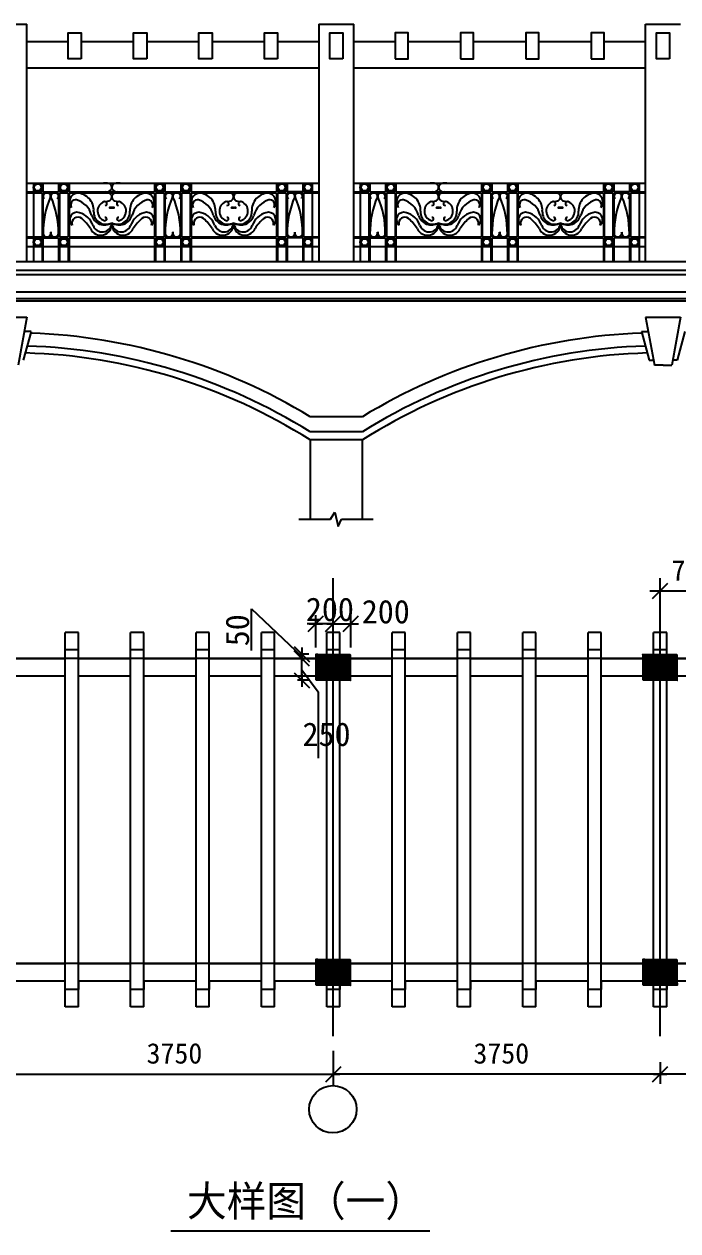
# Model space of a CAD drawing. Header units: metres. Extents: x -9 to 27016, y 314 to 15244.
# Drawn here: x 9920 to 17420, y 314 to 14168 of the extents above; entities that cross this region are included whole.
import ezdxf

# ---------------------------------------------------------------- set-up
doc = ezdxf.new("R2010")
doc.units = ezdxf.units.M
for name, color, linetype in [('AXIS', 3, 'Continuous'), ('DOTE', 1, 'Continuous'), ('填充', 6, 'Continuous'), ('家具', 253, 'Continuous'), ('柱', 7, 'Continuous'), ('框架梁', 4, 'Continuous')]:
    doc.layers.add(name, color=color, linetype=linetype)

# ---------------------------------------------------------------- blocks, each defined once
blk = doc.blocks.new('_DIMX')
blk.add_line((-150, 0), (150, 0))
at = {"color": 6}
blk.add_lwpolyline([(-175.19, -175.93), (176.74, 177.72)], dxfattribs=at)

msp = doc.modelspace()

# ---------------------------------------------------------------- hatches: boundary and pattern name
at = {"layer": '填充'}
h = msp.add_hatch(dxfattribs=at)
h.set_pattern_fill('AR-B816', scale=30)
h.paths.add_polyline_path([(17005.6, 10620.49), (17000.66, 10638.55), (17079.82, 10638.55), (17049.35, 10804.62), (17451.32, 10804.62), (17420.85, 10638.55), (17500, 10638.55), (17495.07, 10620.49, -0.13), (20700.33, 9661.23), (21168.49, 9661.23, -0.24), (22509.58, 10605.93), (22500.66, 10638.55), (22579.82, 10638.55), (22549.35, 10804.62), (22750.33, 10804.62), (22750.33, 10992.26), (0.33, 10992.26), (0.33, 10804.62), (201.32, 10804.62), (170.85, 10638.55), (250, 10638.55), (243, 10612.91, -0.18), (2267.13, 9661.23), (2668.49, 9661.23, -0.24), (4009.58, 10605.93), (4000.66, 10638.55), (4079.82, 10638.55), (4049.35, 10804.62), (4451.32, 10804.62), (4420.85, 10638.55), (4500, 10638.55), (4491.09, 10605.93, -0.24), (5832.18, 9661.23), (6300.33, 9661.23, -0.13), (9505.6, 10620.49), (9500.66, 10638.55), (9579.82, 10638.55), (9549.35, 10804.62), (9951.32, 10804.62), (9920.85, 10638.55), (10000, 10638.55), (9995.07, 10620.49, -0.13), (13200.33, 9661.23), (13800.33, 9661.23, -0.13)])
at = {"layer": '柱'}
h = msp.add_hatch(dxfattribs=at)
h.set_pattern_fill('SOLID')
h.paths.add_polyline_path([(13266.6, 6934.73), (13266.6, 6634.73), (13666.6, 6634.73), (13666.6, 6934.73)])
h = msp.add_hatch(dxfattribs=at)
h.set_pattern_fill('SOLID')
h.paths.add_polyline_path([(17016.6, 6934.73), (17016.6, 6634.73), (17416.6, 6634.73), (17416.6, 6934.73)])
h = msp.add_hatch(dxfattribs=at)
h.set_pattern_fill('SOLID')
h.paths.add_polyline_path([(13266.6, 3434.73), (13266.6, 3134.73), (13666.6, 3134.73), (13666.6, 3434.73)])
h = msp.add_hatch(dxfattribs=at)
h.set_pattern_fill('SOLID')
h.paths.add_polyline_path([(17016.6, 3434.73), (17016.6, 3134.73), (17416.6, 3134.73), (17416.6, 3434.73)])

# ---------------------------------------------------------------- linework, layer by layer
for p, q in [((13700.33, 13967.68), (14175.33, 13967.68)), ((14325.33, 13967.68), (14925.33, 13967.68)), ((15075.33, 13967.68), (15675.33, 13967.68)), ((15825.33, 13967.68), (16425.33, 13967.68)), ((16575.33, 13967.68), (17050.33, 13967.68)), ((13700.33, 13667.68), (17050.33, 13667.68)), ((273.42, 11442.68), (24800.33, 11442.68)), ((273.42, 11342.68), (26815.33, 11342.68)), ((273.42, 11292.68), (26815.33, 11292.68)), ((273.42, 11092.68), (26815.33, 11092.68)), ((434.48, 11017.68), (26815.33, 11017.68)), ((9549.35, 10804.62), (9951.32, 10804.62)), ((9951.32, 10804.62), (9850.33, 10254.22)), ((17049.35, 10804.62), (17451.32, 10804.62)), ((17049.35, 10804.62), (17150.33, 10254.22)), ((17451.32, 10804.62), (17350.33, 10254.22)), ((10000, 10638.55), (9909.87, 10308.78)), ((10000, 10638.55), (9922.61, 10638.55)), ((17000.66, 10638.55), (17090.8, 10308.78)), ((17000.66, 10638.55), (17078.05, 10638.55)), ((17500, 10638.55), (17409.87, 10308.78)), ((17090.8, 10308.78), (17142.19, 10308.78)), ((17250.33, 10254.22), (17150.33, 10254.22)), ((17250.33, 10254.22), (17350.33, 10254.22)), ((17409.87, 10308.78), (17358.48, 10308.78)), ((13800.33, 9661.23), (13200.33, 9661.23)), ((13800.33, 9487.47), (13200.33, 9487.47)), ((13800.33, 9394.28), (13200.33, 9394.28)), ((12529.81, 7395.45), (12529.81, 7455.45)), ((12529.81, 7455.45), (13105.99, 6908.73)), ((12529.81, 6975.45), (12529.81, 7395.45)), ((13105.26, 6756.41), (13291.07, 6502.09)), ((13291.07, 6502.09), (13291.07, 5742.09)), ((11602.19, 314.14), (14574.73, 314.14))]:
    msp.add_line(p, q)
for centre, radius, start, end in [((9757.12, 3990.75), 6634.01, 58.73, 87.94), ((17243.54, 3990.75), 6634.01, 92.06, 121.27), ((9754.35, 3959.8), 6434.93, 57.62, 88.41), ((9755.3, 3970.46), 6504.29, 58.02, 88.25), ((17246.32, 3959.8), 6434.93, 91.59, 122.38), ((17245.37, 3970.46), 6504.29, 91.75, 121.98)]:
    msp.add_arc(centre, radius, start, end)
at = {"layer": 'AXIS'}
for p, q in [((17097.1, 7661.08), (17966.1, 7661.08)), ((17216.6, 7484.73), (17216.6, 7661.08)), ((13266.6, 7012.37), (13266.6, 7384.35)), ((13666.6, 7012.37), (13666.6, 7374.35)), ((13466.6, 7284.35), (13166.6, 7284.35)), ((13266.3, 7284.35), (13266, 7284.35)), ((13466.3, 7284.35), (13466, 7284.35)), ((13466.6, 7118.65), (13466.6, 7284.35)), ((13466.6, 7284.35), (13756.6, 7284.35)), ((13466.6, 7118.65), (13466.6, 7284.35)), ((13466.9, 7284.35), (13467.2, 7284.35)), ((13666.9, 7284.35), (13667.2, 7284.35)), ((13186.6, 6934.73), (13082.79, 6934.73)), ((13105.11, 6935.03), (13105.11, 6935.33)), ((13105.11, 6934.73), (13105.11, 6884.73)), ((13186.6, 6884.73), (13105.11, 6884.73)), ((13186.6, 6884.73), (13105.11, 6884.73)), ((13105.11, 6884.43), (13105.11, 6884.13)), ((13105.11, 6635.03), (13105.11, 6884.43)), ((13186.6, 6634.73), (13055.11, 6634.73)), ((13466.6, 2382.61), (13466.6, 1987.9)), ((13466.6, 2250.1), (13466.6, 2112.18)), ((13466.6, 2250.1), (13466.6, 2112.18)), ((17216.6, 2250.1), (17216.6, 2002.18)), ((17216.6, 2250.1), (17216.6, 2002.18)), ((9717.1, 2112.18), (13466.1, 2112.18)), ((17216.1, 2112.18), (13467.1, 2112.18)), ((20966.1, 2112.18), (17217.1, 2112.18))]:
    msp.add_line(p, q, dxfattribs=at)
msp.add_circle((13461.71, 1710.09), 272.02, dxfattribs=at)
at = {"layer": 'DOTE'}
for p, q in [((13466.6, 2550.1), (13466.6, 7805.39)), ((13466.6, 2550.1), (13466.6, 7805.39)), ((17216.6, 2550.1), (17216.6, 7805.39)), ((17216.6, 2550.1), (17216.6, 7805.39)), ((25385.36, 6884.73), (2782.65, 6884.73)), ((25415.12, 3384.73), (2019.59, 3384.73)), ((12041.6, 3384.73), (12641.6, 3384.73)), ((12041.6, 3384.73), (12641.6, 3384.73))]:
    msp.add_line(p, q, dxfattribs=at)
at = {"layer": '家具'}
for p, q in [((9950.33, 12342.68), (13300.33, 12342.68)), ((10025.33, 12342.68), (10025.33, 11442.68)), ((10125.33, 12342.68), (10125.33, 12242.68)), ((10135.33, 12342.68), (10135.33, 12242.68)), ((10315.33, 12342.68), (10315.33, 12242.68)), ((10325.33, 12342.68), (10325.33, 12242.68)), ((10425.33, 12342.68), (10425.33, 12242.68)), ((10435.33, 12342.68), (10435.33, 12242.68)), ((11415.36, 12340.3), (11415.36, 12242.68)), ((11425.36, 12340.3), (11425.36, 12242.68)), ((11525.36, 12342.68), (11525.36, 12242.68)), ((11535.36, 12342.68), (11535.36, 12242.68)), ((11715.36, 12342.68), (11715.36, 12242.68)), ((11725.36, 12342.68), (11725.36, 12242.68)), ((11825.36, 12342.68), (11825.36, 12242.68)), ((11825.36, 12340.3), (11825.36, 12242.68)), ((11835.36, 12342.68), (11835.36, 12242.68)), ((12815.36, 12342.68), (12815.36, 12242.68)), ((12825.36, 12342.68), (12825.36, 12242.68)), ((12925.36, 12342.68), (12925.36, 12242.68)), ((12935.36, 12342.68), (12935.36, 12242.68)), ((13115.36, 12342.68), (13115.36, 12242.68)), ((13125.36, 12342.68), (13125.36, 12242.68)), ((13225.36, 12342.68), (13225.36, 11442.68)), ((13700.33, 12342.68), (17050.33, 12342.68)), ((13775.33, 12342.68), (13775.33, 11442.68)), ((13875.33, 12342.68), (13875.33, 12242.68)), ((13885.33, 12342.68), (13885.33, 12242.68)), ((14065.33, 12342.68), (14065.33, 12242.68)), ((14075.33, 12342.68), (14075.33, 12242.68)), ((14175.33, 12342.68), (14175.33, 12242.68)), ((14185.33, 12342.68), (14185.33, 12242.68)), ((15165.36, 12340.3), (15165.36, 12242.68)), ((15175.36, 12340.3), (15175.36, 12242.68)), ((15275.36, 12342.68), (15275.36, 12242.68)), ((15285.36, 12342.68), (15285.36, 12242.68)), ((15465.36, 12342.68), (15465.36, 12242.68)), ((15475.36, 12342.68), (15475.36, 12242.68)), ((15575.36, 12342.68), (15575.36, 12242.68)), ((15575.36, 12340.3), (15575.36, 12242.68)), ((15585.36, 12342.68), (15585.36, 12242.68)), ((16565.36, 12342.68), (16565.36, 12242.68)), ((16575.36, 12342.68), (16575.36, 12242.68)), ((16675.36, 12342.68), (16675.36, 12242.68)), ((16685.36, 12342.68), (16685.36, 12242.68)), ((16865.36, 12342.68), (16865.36, 12242.68)), ((16875.36, 12342.68), (16875.36, 12242.68)), ((16975.36, 12342.68), (16975.36, 11442.68)), ((9950.33, 12242.68), (10125.33, 12242.68)), ((9950.33, 12232.68), (10125.33, 12232.68)), ((10125.33, 12232.68), (10125.33, 11724.73)), ((10135.33, 12242.68), (10315.33, 12242.68)), ((10135.33, 12232.68), (10135.33, 11724.73)), ((10135.33, 12232.68), (10315.33, 12232.68)), ((10135.33, 12232.68), (10135.33, 11442.68)), ((10315.33, 12232.68), (10315.33, 11724.73)), ((10325.33, 12242.68), (10425.33, 12242.68)), ((10325.33, 12232.68), (10425.33, 12232.68)), ((10325.33, 12232.68), (10325.33, 11724.73)), ((10425.33, 12232.68), (10425.33, 11724.73)), ((10435.33, 12242.68), (11415.36, 12242.68)), ((10435.33, 12232.68), (11415.36, 12232.68)), ((10435.33, 12232.68), (10435.33, 11724.73)), ((11415.36, 12232.68), (11415.36, 11724.73)), ((11425.36, 12242.68), (11525.36, 12242.68)), ((11425.36, 12242.68), (11525.36, 12242.68)), ((11425.36, 12232.68), (11525.36, 12232.68)), ((11425.36, 12232.68), (11525.36, 12232.68)), ((11425.36, 12232.68), (11425.36, 11724.73)), ((11525.36, 12232.68), (11525.36, 11724.73)), ((11535.36, 12242.68), (11715.36, 12242.68)), ((11535.36, 12242.68), (11715.36, 12242.68)), ((11535.36, 12232.68), (11535.36, 11724.73)), ((11535.36, 12232.68), (11715.36, 12232.68)), ((11535.36, 12232.68), (11715.36, 12232.68)), ((11715.36, 12232.68), (11715.36, 11724.73)), ((11725.36, 12242.68), (11825.36, 12242.68)), ((11725.36, 12242.68), (11825.36, 12242.68)), ((11725.36, 12232.68), (11825.36, 12232.68)), ((11725.36, 12232.68), (11725.36, 11724.73)), ((11725.36, 12232.68), (11825.36, 12232.68)), ((11825.36, 12232.68), (11825.36, 11724.73)), ((11825.36, 12232.68), (11825.36, 11724.73)), ((11835.36, 12242.68), (12815.36, 12242.68)), ((11835.36, 12232.68), (11835.36, 11724.73)), ((11835.36, 12232.68), (12815.36, 12232.68)), ((12815.36, 12232.68), (12815.36, 11724.73)), ((12825.36, 12242.68), (12925.36, 12242.68)), ((12925.36, 12242.68), (12825.36, 12242.68)), ((12925.36, 12232.68), (12825.36, 12232.68)), ((12825.36, 12232.68), (12825.36, 11724.73)), ((12825.36, 12232.68), (12925.36, 12232.68)), ((12925.36, 12232.68), (12925.36, 11724.73)), ((13115.36, 12242.68), (12935.36, 12242.68)), ((12935.36, 12242.68), (13115.36, 12242.68)), ((13115.36, 12232.68), (12935.36, 12232.68)), ((12935.36, 12232.68), (13115.36, 12232.68)), ((12935.36, 12232.68), (12935.36, 11724.73)), ((13115.36, 12232.68), (13115.36, 11724.73)), ((13225.36, 12242.68), (13125.36, 12242.68)), ((13125.36, 12242.68), (13300.33, 12242.68)), ((13225.36, 12232.68), (13125.36, 12232.68)), ((13125.36, 12232.68), (13125.36, 11724.73)), ((13125.36, 12232.68), (13300.33, 12232.68)), ((13700.33, 12242.68), (13875.33, 12242.68)), ((13700.33, 12232.68), (13875.33, 12232.68)), ((13875.33, 12232.68), (13875.33, 11724.73)), ((13885.33, 12242.68), (14065.33, 12242.68)), ((13885.33, 12232.68), (13885.33, 11724.73)), ((13885.33, 12232.68), (14065.33, 12232.68)), ((13885.33, 12232.68), (13885.33, 11442.68)), ((14065.33, 12232.68), (14065.33, 11724.73)), ((14075.33, 12242.68), (14175.33, 12242.68)), ((14075.33, 12232.68), (14175.33, 12232.68)), ((14075.33, 12232.68), (14075.33, 11724.73)), ((14175.33, 12232.68), (14175.33, 11724.73)), ((14185.33, 12242.68), (15165.36, 12242.68)), ((14185.33, 12232.68), (15165.36, 12232.68)), ((14185.33, 12232.68), (14185.33, 11724.73)), ((15165.36, 12232.68), (15165.36, 11724.73)), ((15175.36, 12242.68), (15275.36, 12242.68)), ((15175.36, 12242.68), (15275.36, 12242.68)), ((15175.36, 12232.68), (15275.36, 12232.68)), ((15175.36, 12232.68), (15175.36, 11724.73)), ((15175.36, 12232.68), (15275.36, 12232.68)), ((15275.36, 12232.68), (15275.36, 11724.73)), ((15285.36, 12242.68), (15465.36, 12242.68)), ((15285.36, 12242.68), (15465.36, 12242.68)), ((15285.36, 12232.68), (15285.36, 11724.73)), ((15285.36, 12232.68), (15465.36, 12232.68)), ((15285.36, 12232.68), (15465.36, 12232.68)), ((15465.36, 12232.68), (15465.36, 11724.73)), ((15475.36, 12242.68), (15575.36, 12242.68)), ((15475.36, 12242.68), (15575.36, 12242.68)), ((15475.36, 12232.68), (15575.36, 12232.68)), ((15475.36, 12232.68), (15475.36, 11724.73)), ((15475.36, 12232.68), (15575.36, 12232.68)), ((15575.36, 12232.68), (15575.36, 11724.73)), ((15575.36, 12232.68), (15575.36, 11724.73)), ((15585.36, 12242.68), (16565.36, 12242.68)), ((15585.36, 12232.68), (15585.36, 11724.73)), ((15585.36, 12232.68), (16565.36, 12232.68)), ((16565.36, 12232.68), (16565.36, 11724.73)), ((16675.36, 12242.68), (16575.36, 12242.68)), ((16575.36, 12242.68), (16675.36, 12242.68)), ((16675.36, 12232.68), (16575.36, 12232.68)), ((16575.36, 12232.68), (16575.36, 11724.73)), ((16575.36, 12232.68), (16675.36, 12232.68)), ((16675.36, 12232.68), (16675.36, 11724.73)), ((16865.36, 12242.68), (16685.36, 12242.68)), ((16685.36, 12242.68), (16865.36, 12242.68)), ((16865.36, 12232.68), (16685.36, 12232.68)), ((16685.36, 12232.68), (16865.36, 12232.68)), ((16685.36, 12232.68), (16685.36, 11724.73)), ((16865.36, 12232.68), (16865.36, 11724.73)), ((16975.36, 12242.68), (16875.36, 12242.68)), ((16875.36, 12242.68), (17050.33, 12242.68)), ((16975.36, 12232.68), (16875.36, 12232.68)), ((16875.36, 12232.68), (16875.36, 11724.73)), ((16875.36, 12232.68), (17050.33, 12232.68)), ((9950.33, 11724.73), (10125.33, 11724.73)), ((9950.33, 11714.73), (10125.33, 11714.73)), ((10125.33, 11714.73), (10125.33, 11442.68)), ((10135.33, 11724.73), (10315.33, 11724.73)), ((10135.33, 11714.73), (10315.33, 11714.73)), ((10315.33, 11714.73), (10315.33, 11442.68)), ((10325.33, 11724.73), (10425.33, 11724.73)), ((10325.33, 11724.73), (10425.33, 11724.73)), ((10325.33, 11714.73), (10425.33, 11714.73)), ((10325.33, 11714.73), (10425.33, 11714.73)), ((10325.33, 11714.73), (10325.33, 11442.68)), ((10425.33, 11714.73), (10425.33, 11442.68)), ((10435.33, 11724.73), (11415.36, 11724.73)), ((10435.33, 11714.73), (11415.36, 11714.73)), ((10435.33, 11714.73), (10435.33, 11442.68)), ((11415.36, 11714.73), (11415.36, 11442.68)), ((11425.36, 11724.73), (11525.36, 11724.73)), ((11425.36, 11714.73), (11525.36, 11714.73)), ((11425.36, 11714.73), (11525.36, 11714.73)), ((11425.36, 11714.73), (11425.36, 11442.68)), ((11525.36, 11714.73), (11525.36, 11442.68)), ((11535.36, 11724.73), (11715.36, 11724.73)), ((11535.36, 11714.73), (11715.36, 11714.73)), ((11535.36, 11714.73), (11715.36, 11714.73)), ((11535.36, 11714.73), (11535.36, 11442.68)), ((11715.36, 11714.73), (11715.36, 11442.68)), ((11725.36, 11724.73), (11825.36, 11724.73)), ((11725.36, 11714.73), (11825.36, 11714.73)), ((11725.36, 11714.73), (11825.36, 11714.73)), ((11725.36, 11714.73), (11825.36, 11714.73)), ((11725.36, 11714.73), (11725.36, 11442.68)), ((11825.36, 11714.73), (11825.36, 11612.35)), ((11825.36, 11704.73), (11825.36, 11442.68)), ((11835.36, 11724.73), (12815.36, 11724.73)), ((11835.36, 11714.73), (11835.36, 11442.68)), ((11835.36, 11714.73), (12815.36, 11714.73)), ((12815.36, 11714.73), (12815.36, 11442.68)), ((12825.36, 11724.73), (12925.36, 11724.73)), ((12825.36, 11714.73), (12925.36, 11714.73)), ((12925.36, 11714.73), (12825.36, 11714.73)), ((12925.36, 11714.73), (12825.36, 11714.73)), ((12825.36, 11714.73), (12825.36, 11442.68)), ((12925.36, 11714.73), (12925.36, 11442.68)), ((12935.36, 11724.73), (13115.36, 11724.73)), ((12935.36, 11714.73), (12935.36, 11442.68)), ((13115.36, 11714.73), (12935.36, 11714.73)), ((13115.36, 11714.73), (13115.36, 11714.73)), ((13115.36, 11714.73), (13115.36, 11442.68)), ((13125.36, 11724.73), (13300.33, 11724.73)), ((13125.36, 11714.73), (13225.36, 11714.73)), ((13125.36, 11714.73), (13125.36, 11442.68)), ((13300.33, 11714.73), (13125.36, 11714.73)), ((13700.33, 11724.73), (13875.33, 11724.73)), ((13700.33, 11714.73), (13875.33, 11714.73)), ((13875.33, 11714.73), (13875.33, 11442.68)), ((13885.33, 11724.73), (14065.33, 11724.73)), ((13885.33, 11714.73), (14065.33, 11714.73)), ((14065.33, 11714.73), (14065.33, 11442.68)), ((14075.33, 11724.73), (14175.33, 11724.73)), ((14075.33, 11724.73), (14175.33, 11724.73)), ((14075.33, 11714.73), (14175.33, 11714.73)), ((14075.33, 11714.73), (14175.33, 11714.73)), ((14075.33, 11714.73), (14075.33, 11442.68)), ((14175.33, 11714.73), (14175.33, 11442.68)), ((14185.33, 11724.73), (15165.36, 11724.73)), ((14185.33, 11714.73), (15165.36, 11714.73)), ((14185.33, 11714.73), (14185.33, 11442.68)), ((15165.36, 11714.73), (15165.36, 11442.68)), ((15175.36, 11724.73), (15275.36, 11724.73)), ((15175.36, 11714.73), (15275.36, 11714.73)), ((15175.36, 11714.73), (15275.36, 11714.73)), ((15175.36, 11714.73), (15175.36, 11442.68)), ((15275.36, 11714.73), (15275.36, 11442.68)), ((15285.36, 11724.73), (15465.36, 11724.73)), ((15285.36, 11714.73), (15465.36, 11714.73)), ((15285.36, 11714.73), (15465.36, 11714.73)), ((15285.36, 11714.73), (15285.36, 11442.68)), ((15465.36, 11714.73), (15465.36, 11442.68)), ((15475.36, 11724.73), (15575.36, 11724.73)), ((15475.36, 11714.73), (15575.36, 11714.73)), ((15475.36, 11714.73), (15575.36, 11714.73)), ((15475.36, 11714.73), (15575.36, 11714.73)), ((15475.36, 11714.73), (15475.36, 11442.68)), ((15575.36, 11714.73), (15575.36, 11612.35)), ((15575.36, 11704.73), (15575.36, 11442.68)), ((15585.36, 11724.73), (16565.36, 11724.73)), ((15585.36, 11714.73), (16565.36, 11714.73)), ((15585.36, 11714.73), (15585.36, 11442.68)), ((16565.36, 11714.73), (16565.36, 11442.68)), ((16575.36, 11724.73), (16675.36, 11724.73)), ((16575.36, 11714.73), (16675.36, 11714.73)), ((16675.36, 11714.73), (16575.36, 11714.73)), ((16675.36, 11714.73), (16575.36, 11714.73)), ((16575.36, 11714.73), (16575.36, 11442.68)), ((16675.36, 11714.73), (16675.36, 11442.68)), ((16685.36, 11724.73), (16865.36, 11724.73)), ((16865.36, 11714.73), (16685.36, 11714.73)), ((16685.36, 11714.73), (16685.36, 11442.68)), ((16865.36, 11714.73), (16865.36, 11714.73)), ((16865.36, 11714.73), (16865.36, 11442.68)), ((16875.36, 11724.73), (17050.33, 11724.73)), ((16875.36, 11714.73), (16975.36, 11714.73)), ((16875.36, 11714.73), (16875.36, 11442.68)), ((17050.33, 11714.73), (16875.36, 11714.73)), ((9950.33, 11614.73), (13300.33, 11614.73)), ((13700.33, 11614.73), (17050.33, 11614.73))]:
    msp.add_line(p, q, dxfattribs=at)
for centre, radius in [((10075.33, 12292.67), 50), ((10075.33, 12292.67), 40), ((10375.33, 12292.67), 50), ((10375.33, 12292.67), 40), ((11475.36, 12292.67), 50), ((11475.36, 12292.67), 40), ((11775.36, 12292.67), 50), ((11775.36, 12292.67), 40), ((12875.36, 12292.67), 50), ((12875.36, 12292.67), 40), ((13175.36, 12292.67), 50), ((13175.36, 12292.67), 40), ((13825.33, 12292.67), 50), ((13825.33, 12292.67), 40), ((14125.33, 12292.67), 50), ((14125.33, 12292.67), 40), ((15225.36, 12292.67), 50), ((15225.36, 12292.67), 40), ((15525.36, 12292.67), 50), ((15525.36, 12292.67), 40), ((16625.36, 12292.67), 50), ((16625.36, 12292.67), 40), ((16925.36, 12292.67), 50), ((16925.36, 12292.67), 40), ((10907.71, 12060.75), 6.44), ((10925.35, 12060.58), 4.12), ((10942.99, 12060.75), 6.44), ((12305.31, 12060.75), 6.44), ((12322.95, 12060.58), 4.12), ((12340.59, 12060.75), 6.44), ((14657.71, 12060.75), 6.44), ((14675.35, 12060.58), 4.12), ((14692.99, 12060.75), 6.44), ((16055.31, 12060.75), 6.44), ((16072.95, 12060.58), 4.12), ((16090.59, 12060.75), 6.44), ((10075.33, 11664.67), 50), ((10075.33, 11664.67), 40), ((10375.33, 11664.67), 50), ((10375.33, 11664.67), 40), ((11475.36, 11664.7), 50), ((11475.36, 11664.7), 40), ((11775.36, 11664.7), 50), ((11775.36, 11664.7), 40), ((12875.36, 11664.74), 50), ((12875.36, 11664.74), 40), ((13175.36, 11664.74), 50), ((13175.36, 11664.74), 40), ((13825.33, 11664.67), 50), ((13825.33, 11664.67), 40), ((14125.33, 11664.67), 50), ((14125.33, 11664.67), 40), ((15225.36, 11664.7), 50), ((15225.36, 11664.7), 40), ((15525.36, 11664.7), 50), ((15525.36, 11664.7), 40), ((16625.36, 11664.74), 50), ((16625.36, 11664.74), 40), ((16925.36, 11664.74), 50), ((16925.36, 11664.74), 40)]:
    msp.add_circle(centre, radius, dxfattribs=at)
for centre, radius, start, end in [((10852.72, 12204.09), 138.87, 73.24, 99.52), ((10877, 12291.36), 48.35, 333.83, 70.96), ((10973.69, 12291.36), 48.35, 109.04, 206.17), ((10997.98, 12204.09), 138.87, 80.48, 106.76), ((14602.72, 12204.09), 138.87, 73.24, 99.52), ((14627, 12291.36), 48.35, 333.83, 70.96), ((14723.69, 12291.36), 48.35, 109.04, 206.17), ((14747.98, 12204.09), 138.87, 80.48, 106.76), ((10166.62, 12193.05), 30.43, 165.5, 238.93), ((10181.58, 12184.27), 47.36, 41.89, 159.73), ((10194.13, 12196.28), 30, 340.65, 40.81), ((10255.39, 12196.28), 30, 139.19, 199.35), ((10268.39, 12183.27), 48.36, 21.09, 137.58), ((10284.05, 12193.05), 30.43, 301.07, 14.5), ((10543.7, 12126.57), 103.31, 98.62, 218.07), ((10519.75, 12031.22), 197.67, 356.91, 87.55), ((10869.63, 12303.46), 60.78, 254.76, 326.64), ((10869.63, 12171.98), 60.78, 33.36, 105.24), ((10877, 12184.08), 48.35, 289.04, 26.17), ((10973.69, 12184.08), 48.35, 153.83, 250.96), ((10981.07, 12303.46), 60.78, 213.36, 285.24), ((10981.07, 12171.98), 60.78, 74.76, 146.64), ((11330.95, 12031.22), 197.67, 92.45, 183.09), ((11307, 12126.57), 103.31, 321.93, 81.38), ((11566.65, 12193.05), 30.43, 165.5, 238.93), ((11581.61, 12184.27), 47.36, 41.89, 159.73), ((11594.16, 12196.28), 30, 340.65, 40.81), ((11655.42, 12196.28), 30, 139.19, 199.35), ((11668.42, 12183.27), 48.36, 21.09, 137.58), ((11684.08, 12193.05), 30.43, 301.07, 14.5), ((11941.3, 12126.57), 103.31, 98.62, 218.07), ((11917.35, 12031.22), 197.67, 356.91, 87.55), ((12267.23, 12171.98), 60.78, 33.36, 105.24), ((12274.6, 12184.08), 48.35, 289.04, 26.17), ((12371.29, 12184.08), 48.35, 153.83, 250.96), ((12378.67, 12171.98), 60.78, 74.76, 146.64), ((12728.55, 12031.22), 197.67, 92.45, 183.09), ((12704.6, 12126.57), 103.31, 321.93, 81.38), ((12966.65, 12193.05), 30.43, 165.5, 238.93), ((12982.31, 12183.27), 48.36, 42.42, 158.91), ((12995.31, 12196.28), 30, 340.65, 40.81), ((13056.57, 12196.28), 30, 139.19, 199.35), ((13069.11, 12184.27), 47.36, 20.27, 138.11), ((13084.08, 12193.05), 30.43, 301.07, 14.5), ((13916.62, 12193.05), 30.43, 165.5, 238.93), ((13931.58, 12184.27), 47.36, 41.89, 159.73), ((13944.13, 12196.28), 30, 340.65, 40.81), ((14005.39, 12196.28), 30, 139.19, 199.35), ((14018.39, 12183.27), 48.36, 21.09, 137.58), ((14034.05, 12193.05), 30.43, 301.07, 14.5), ((14293.7, 12126.57), 103.31, 98.62, 218.07), ((14269.75, 12031.22), 197.67, 356.91, 87.55), ((14619.63, 12303.46), 60.78, 254.76, 326.64), ((14619.63, 12171.98), 60.78, 33.36, 105.24), ((14627, 12184.08), 48.35, 289.04, 26.17), ((14723.69, 12184.08), 48.35, 153.83, 250.96), ((14731.07, 12303.46), 60.78, 213.36, 285.24), ((14731.07, 12171.98), 60.78, 74.76, 146.64), ((15080.95, 12031.22), 197.67, 92.45, 183.09), ((15057, 12126.57), 103.31, 321.93, 81.38), ((15316.65, 12193.05), 30.43, 165.5, 238.93), ((15331.61, 12184.27), 47.36, 41.89, 159.73), ((15344.16, 12196.28), 30, 340.65, 40.81), ((15405.42, 12196.28), 30, 139.19, 199.35), ((15418.42, 12183.27), 48.36, 21.09, 137.58), ((15434.08, 12193.05), 30.43, 301.07, 14.5), ((15691.3, 12126.57), 103.31, 98.62, 218.07), ((15667.35, 12031.22), 197.67, 356.91, 87.55), ((16017.23, 12171.98), 60.78, 33.36, 105.24), ((16024.6, 12184.08), 48.35, 289.04, 26.17), ((16121.29, 12184.08), 48.35, 153.83, 250.96), ((16128.67, 12171.98), 60.78, 74.76, 146.64), ((16478.55, 12031.22), 197.67, 92.45, 183.09), ((16454.6, 12126.57), 103.31, 321.93, 81.38), ((16716.65, 12193.05), 30.43, 165.5, 238.93), ((16732.31, 12183.27), 48.36, 42.42, 158.91), ((16745.31, 12196.28), 30, 340.65, 40.81), ((16806.57, 12196.28), 30, 139.19, 199.35), ((16819.11, 12184.27), 47.36, 20.27, 138.11), ((16834.08, 12193.05), 30.43, 301.07, 14.5), ((11188.46, 11771.65), 1051.27, 156.77, 180.69), ((9261.1, 11768.83), 1052.35, 359.46, 23.37), ((10513.04, 12092.25), 58.58, 81.36, 210.11), ((10449.88, 11908.91), 251.76, 15.56, 73.39), ((10876.45, 12022.08), 114.97, 112.54, 250.86), ((10852.72, 12271.35), 138.87, 260.48, 286.76), ((10845.53, 12107.94), 24.22, 277.56, 122.9), ((10997.98, 12271.35), 138.87, 253.24, 279.52), ((11005.17, 12107.94), 24.22, 57.1, 262.44), ((10974.24, 12022.08), 114.97, 289.14, 67.46), ((11400.82, 11908.91), 251.76, 106.61, 164.44), ((11337.66, 12092.25), 58.58, 329.89, 98.64), ((12588.49, 11771.65), 1051.27, 156.77, 180.69), ((10656.68, 11767.91), 1056.8, 359.46, 23.32), ((11910.64, 12092.25), 58.58, 81.36, 210.11), ((11847.48, 11908.91), 251.76, 15.56, 73.39), ((12274.05, 12022.08), 114.97, 112.54, 250.86), ((12250.32, 12271.35), 138.87, 260.48, 286.76), ((12243.13, 12107.94), 24.22, 277.56, 122.9), ((12395.58, 12271.35), 138.87, 253.24, 279.52), ((12402.77, 12107.94), 24.22, 57.1, 262.44), ((12371.84, 12022.08), 114.97, 289.14, 67.46), ((12798.42, 11908.91), 251.76, 106.61, 164.44), ((12735.26, 12092.25), 58.58, 329.89, 98.64), ((14007.07, 11765.23), 1069.83, 156.82, 180.54), ((12062.8, 11771.77), 1050.71, 359.31, 23.24), ((14938.46, 11771.65), 1051.27, 156.77, 180.69), ((13011.1, 11768.83), 1052.35, 359.46, 23.37), ((14263.04, 12092.25), 58.58, 81.36, 210.11), ((14199.88, 11908.91), 251.76, 15.56, 73.39), ((14626.45, 12022.08), 114.97, 112.54, 250.86), ((14602.72, 12271.35), 138.87, 260.48, 286.76), ((14595.53, 12107.94), 24.22, 277.56, 122.9), ((14747.98, 12271.35), 138.87, 253.24, 279.52), ((14755.17, 12107.94), 24.22, 57.1, 262.44), ((14724.24, 12022.08), 114.97, 289.14, 67.46), ((15150.82, 11908.91), 251.76, 106.61, 164.44), ((15087.66, 12092.25), 58.58, 329.89, 98.64), ((16338.49, 11771.65), 1051.27, 156.77, 180.69), ((14406.68, 11767.91), 1056.8, 359.46, 23.32), ((15660.64, 12092.25), 58.58, 81.36, 210.11), ((15597.48, 11908.91), 251.76, 15.56, 73.39), ((16024.05, 12022.08), 114.97, 112.54, 250.86), ((16000.32, 12271.35), 138.87, 260.48, 286.76), ((15993.13, 12107.94), 24.22, 277.56, 122.9), ((16145.58, 12271.35), 138.87, 253.24, 279.52), ((16152.77, 12107.94), 24.22, 57.1, 262.44), ((16121.84, 12022.08), 114.97, 289.14, 67.46), ((16548.42, 11908.91), 251.76, 106.61, 164.44), ((16485.26, 12092.25), 58.58, 329.89, 98.64), ((17757.07, 11765.23), 1069.83, 156.82, 180.54), ((15812.8, 11771.77), 1050.71, 359.31, 23.24), ((10526.29, 11923.81), 84.31, 70.42, 227.68), ((10537.86, 11880.17), 70.85, 53.54, 195.3), ((10483.85, 11771.95), 241.85, 19.97, 73.01), ((10176.48, 11491.49), 601.17, 33.2, 47.84), ((10840.26, 12014.41), 152.64, 194.41, 303.88), ((10858.17, 12012), 141.3, 176.52, 298.39), ((10847.75, 11930.43), 19.2, 242.05, 93.69), ((10992.53, 12012), 141.3, 241.61, 3.48), ((11010.44, 12014.41), 152.64, 236.12, 345.59), ((11002.94, 11930.43), 19.2, 86.31, 297.95), ((11366.84, 11771.95), 241.85, 106.99, 160.03), ((11674.22, 11491.49), 601.17, 132.16, 146.8), ((11312.84, 11880.17), 70.85, 344.7, 126.46), ((11324.41, 11923.81), 84.31, 312.32, 109.58), ((11923.88, 11923.81), 84.31, 70.42, 227.68), ((11935.46, 11880.17), 70.85, 53.54, 195.3), ((11881.45, 11771.95), 241.85, 19.97, 73.01), ((11574.08, 11491.49), 601.17, 33.2, 47.84), ((12237.86, 12014.41), 152.64, 194.41, 303.88), ((12255.77, 12012), 141.3, 176.52, 298.39), ((12245.35, 11930.43), 19.2, 242.05, 93.69), ((12390.13, 12012), 141.3, 241.61, 3.48), ((12408.04, 12014.41), 152.64, 236.12, 345.59), ((12400.54, 11930.43), 19.2, 86.31, 297.95), ((12764.44, 11771.95), 241.85, 106.99, 160.03), ((13071.82, 11491.49), 601.17, 132.16, 146.8), ((12710.44, 11880.17), 70.85, 344.7, 126.46), ((12722.01, 11923.81), 84.31, 312.32, 109.58), ((14276.29, 11923.81), 84.31, 70.42, 227.68), ((14287.86, 11880.17), 70.85, 53.54, 195.3), ((14233.85, 11771.95), 241.85, 19.97, 73.01), ((13926.48, 11491.49), 601.17, 33.2, 47.84), ((14590.26, 12014.41), 152.64, 194.41, 303.88), ((14608.17, 12012), 141.3, 176.52, 298.39), ((14597.75, 11930.43), 19.2, 242.05, 93.69), ((14742.53, 12012), 141.3, 241.61, 3.48), ((14760.44, 12014.41), 152.64, 236.12, 345.59), ((14752.94, 11930.43), 19.2, 86.31, 297.95), ((15116.84, 11771.95), 241.85, 106.99, 160.03), ((15424.22, 11491.49), 601.17, 132.16, 146.8), ((15062.84, 11880.17), 70.85, 344.7, 126.46), ((15074.41, 11923.81), 84.31, 312.32, 109.58), ((15673.89, 11923.81), 84.31, 70.42, 227.68), ((15685.46, 11880.17), 70.85, 53.54, 195.3), ((15631.45, 11771.95), 241.85, 19.97, 73.01), ((15324.08, 11491.49), 601.17, 33.2, 47.84), ((15987.86, 12014.41), 152.64, 194.41, 303.88), ((16005.77, 12012), 141.3, 176.52, 298.39), ((15995.35, 11930.43), 19.2, 242.05, 93.69), ((16140.13, 12012), 141.3, 241.61, 3.48), ((16158.04, 12014.41), 152.64, 236.12, 345.59), ((16150.54, 11930.43), 19.2, 86.31, 297.95), ((16514.44, 11771.95), 241.85, 106.99, 160.03), ((16821.82, 11491.49), 601.17, 132.16, 146.8), ((16460.44, 11880.17), 70.85, 344.7, 126.46), ((16472.01, 11923.81), 84.31, 312.32, 109.58), ((10178.53, 11771.58), 46.61, 227.88, 11.97), ((10272.12, 11771.79), 46.78, 168.04, 311.97), ((10797.7, 11871.56), 128.67, 203.31, 7.2), ((10814.92, 11892.65), 110.54, 200.17, 357.43), ((11053, 11871.56), 128.67, 172.8, 336.69), ((11035.77, 11892.65), 110.54, 182.57, 339.83), ((11578.55, 11771.58), 46.61, 227.88, 11.97), ((11672.15, 11771.79), 46.78, 168.04, 311.97), ((12195.3, 11871.56), 128.67, 203.31, 7.2), ((12212.52, 11892.65), 110.54, 200.17, 357.43), ((12450.6, 11871.56), 128.67, 172.8, 336.69), ((12433.37, 11892.65), 110.54, 182.57, 339.83), ((12978.58, 11771.36), 46.78, 228.03, 11.96), ((13072.17, 11771.16), 46.61, 168.03, 312.12), ((13928.53, 11771.58), 46.61, 227.88, 11.97), ((14022.12, 11771.79), 46.78, 168.04, 311.97), ((14547.7, 11871.56), 128.67, 203.31, 7.2), ((14564.92, 11892.65), 110.54, 200.17, 357.43), ((14803, 11871.56), 128.67, 172.8, 336.69), ((14785.77, 11892.65), 110.54, 182.57, 339.83), ((15328.55, 11771.58), 46.61, 227.88, 11.97), ((15422.15, 11771.79), 46.78, 168.04, 311.97), ((15945.3, 11871.56), 128.67, 203.31, 7.2), ((15962.52, 11892.65), 110.54, 200.17, 357.43), ((16200.6, 11871.56), 128.67, 172.8, 336.69), ((16183.37, 11892.65), 110.54, 182.57, 339.83), ((16728.58, 11771.36), 46.78, 228.03, 11.96), ((16822.17, 11771.16), 46.61, 168.03, 312.12), ((10167.26, 11759.38), 30, 180.87, 228.21), ((10283.41, 11759.38), 30, 311.79, 359.13), ((11567.29, 11759.38), 30, 180.87, 228.21), ((11685.45, 11758.46), 27.98, 309.96, 359), ((12960.67, 11755.77), 23.39, 181.39, 235.12), ((13082.24, 11759.49), 31.2, 312.78, 359.19), ((13917.26, 11759.38), 30, 180.87, 228.21), ((14033.41, 11759.38), 30, 311.79, 359.13), ((15317.29, 11759.38), 30, 180.87, 228.21), ((15435.45, 11758.46), 27.98, 309.96, 359), ((16710.67, 11755.77), 23.39, 181.39, 235.12), ((16832.24, 11759.49), 31.2, 312.78, 359.19)]:
    msp.add_arc(centre, radius, start, end, dxfattribs=at)
at = {"layer": '柱'}
for p, q in [((9550.33, 14167.68), (9950.33, 14167.68)), ((9950.33, 11442.68), (9950.33, 14167.68)), ((13300.33, 14167.68), (13700.33, 14167.68)), ((13300.33, 14167.68), (13300.33, 11442.68)), ((13700.33, 11442.68), (13700.33, 14167.68)), ((17050.33, 14167.68), (17450.33, 14167.68)), ((17050.33, 11442.68), (17050.33, 14167.68)), ((9950.33, 13967.68), (10425.33, 13967.68)), ((10575.33, 13967.68), (11175.33, 13967.68)), ((11325.33, 13967.68), (11925.33, 13967.68)), ((12075.33, 13967.68), (12675.33, 13967.68)), ((12825.33, 13967.68), (13300.33, 13967.68)), ((9950.33, 13667.68), (13300.33, 13667.68)), ((455.11, 10992.26), (24800.33, 10992.26)), ((13200.33, 9394.28), (13200.33, 8485.37)), ((13800.33, 8485.37), (13800.33, 9394.28)), ((13071.55, 8485.37), (13435.21, 8485.37)), ((13435.21, 8485.37), (13483.05, 8565.85)), ((13483.05, 8565.85), (13522.92, 8398.55)), ((13522.92, 8398.55), (13558.98, 8485.37)), ((13558.98, 8485.37), (13923.81, 8485.37)), ((10541.6, 3184.73), (10541.6, 3084.73)), ((11291.6, 3184.73), (11291.6, 3084.73)), ((12041.6, 3184.73), (12041.6, 3084.73)), ((12791.6, 3184.73), (12791.6, 3084.73)), ((13541.6, 3184.73), (13541.6, 3084.73)), ((14291.6, 3184.73), (14291.6, 3084.73)), ((15041.6, 3184.73), (15041.6, 3084.73)), ((15791.6, 3184.73), (15791.6, 3084.73)), ((16541.6, 3184.73), (16541.6, 3084.73)), ((17291.6, 3184.73), (17291.6, 3084.73))]:
    msp.add_line(p, q, dxfattribs=at)
for points in [[(10575.33, 13767.68), (10425.33, 13767.68), (10425.33, 14067.68), (10575.33, 14067.68)], [(11325.33, 13767.68), (11175.33, 13767.68), (11175.33, 14067.68), (11325.33, 14067.68)], [(12075.33, 13767.68), (11925.33, 13767.68), (11925.33, 14067.68), (12075.33, 14067.68)], [(12825.33, 13767.68), (12675.33, 13767.68), (12675.33, 14067.68), (12825.33, 14067.68)], [(13575.33, 13767.68), (13425.33, 13767.68), (13425.33, 14067.68), (13575.33, 14067.68)], [(14175.33, 13767.68), (14325.33, 13767.68), (14325.33, 14067.68), (14175.33, 14067.68)], [(14925.33, 13767.68), (15075.33, 13767.68), (15075.33, 14067.68), (14925.33, 14067.68)], [(15675.33, 13767.68), (15825.33, 13767.68), (15825.33, 14067.68), (15675.33, 14067.68)], [(16425.33, 13767.68), (16575.33, 13767.68), (16575.33, 14067.68), (16425.33, 14067.68)], [(17325.33, 13767.68), (17175.33, 13767.68), (17175.33, 14067.68), (17325.33, 14067.68)]]:
    msp.add_lwpolyline(points, close=True, dxfattribs=at)
at = {"layer": '框架梁'}
for p, q in [((10391.6, 2884.73), (10391.6, 7184.73)), ((10541.6, 7184.73), (10391.6, 7184.73)), ((10541.6, 2884.73), (10541.6, 7184.73)), ((11291.6, 7184.73), (11141.6, 7184.73)), ((11141.6, 2884.73), (11141.6, 7184.73)), ((11291.6, 2884.73), (11291.6, 7184.73)), ((11891.6, 2884.73), (11891.6, 7184.73)), ((12041.6, 7184.73), (11891.6, 7184.73)), ((12041.6, 2884.73), (12041.6, 7184.73)), ((12641.6, 2884.73), (12641.6, 7184.73)), ((12791.6, 7184.73), (12641.6, 7184.73)), ((12791.6, 2884.73), (12791.6, 7184.73)), ((13541.6, 7184.73), (13391.6, 7184.73)), ((13391.6, 2884.73), (13391.6, 7184.73)), ((13541.6, 2884.73), (13541.6, 7184.73)), ((14141.6, 2884.73), (14141.6, 7184.73)), ((14291.6, 7184.73), (14141.6, 7184.73)), ((14291.6, 2884.73), (14291.6, 7184.73)), ((15041.6, 7184.73), (14891.6, 7184.73)), ((14891.6, 2884.73), (14891.6, 7184.73)), ((15041.6, 2884.73), (15041.6, 7184.73)), ((15791.6, 7184.73), (15641.6, 7184.73)), ((15641.6, 2884.73), (15641.6, 7184.73)), ((15791.6, 2884.73), (15791.6, 7184.73)), ((16391.6, 2884.73), (16391.6, 7184.73)), ((16541.6, 7184.73), (16391.6, 7184.73)), ((16541.6, 2884.73), (16541.6, 7184.73)), ((17291.6, 7184.73), (17141.6, 7184.73)), ((17141.6, 2884.73), (17141.6, 7184.73)), ((17291.6, 2884.73), (17291.6, 7184.73)), ((10541.6, 6984.73), (10391.6, 6984.73)), ((11291.6, 6984.73), (11141.6, 6984.73)), ((12041.6, 6984.73), (11891.6, 6984.73)), ((12791.6, 6984.73), (12641.6, 6984.73)), ((13541.6, 6984.73), (13391.6, 6984.73)), ((14291.6, 6984.73), (14141.6, 6984.73)), ((15041.6, 6984.73), (14891.6, 6984.73)), ((15791.6, 6984.73), (15641.6, 6984.73)), ((16541.6, 6984.73), (16391.6, 6984.73)), ((17291.6, 6984.73), (17141.6, 6984.73)), ((9041.6, 6884.73), (10391.6, 6884.73)), ((10541.6, 6884.73), (11141.6, 6884.73)), ((10541.6, 6884.73), (11141.6, 6884.73)), ((11291.6, 6884.73), (11891.6, 6884.73)), ((11291.6, 6884.73), (11891.6, 6884.73)), ((12041.6, 6884.73), (12641.6, 6884.73)), ((12041.6, 6884.73), (12641.6, 6884.73)), ((12791.6, 6884.73), (14141.6, 6884.73)), ((14291.6, 6884.73), (14891.6, 6884.73)), ((14291.6, 6884.73), (14891.6, 6884.73)), ((15041.6, 6884.73), (15641.6, 6884.73)), ((15041.6, 6884.73), (15641.6, 6884.73)), ((15791.6, 6884.73), (16391.6, 6884.73)), ((15791.6, 6884.73), (16391.6, 6884.73)), ((16541.6, 6884.73), (17891.6, 6884.73)), ((9041.6, 6684.73), (10391.6, 6684.73)), ((10541.6, 6684.73), (11141.6, 6684.73)), ((10541.6, 6684.73), (11141.6, 6684.73)), ((11291.6, 6684.73), (11891.6, 6684.73)), ((11291.6, 6684.73), (11891.6, 6684.73)), ((12041.6, 6684.73), (12641.6, 6684.73)), ((12041.6, 6684.73), (12641.6, 6684.73)), ((12791.6, 6684.73), (14141.6, 6684.73)), ((14291.6, 6684.73), (14891.6, 6684.73)), ((14291.6, 6684.73), (14891.6, 6684.73)), ((15041.6, 6684.73), (15641.6, 6684.73)), ((15041.6, 6684.73), (15641.6, 6684.73)), ((15791.6, 6684.73), (16391.6, 6684.73)), ((15791.6, 6684.73), (16391.6, 6684.73)), ((16541.6, 6684.73), (17891.6, 6684.73)), ((9041.6, 3384.73), (10391.6, 3384.73)), ((10541.6, 3384.73), (11141.6, 3384.73)), ((10541.6, 3384.73), (11141.6, 3384.73)), ((11291.6, 3384.73), (11891.6, 3384.73)), ((11291.6, 3384.73), (11891.6, 3384.73)), ((12791.6, 3384.73), (14141.6, 3384.73)), ((14291.6, 3384.73), (14891.6, 3384.73)), ((14291.6, 3384.73), (14891.6, 3384.73)), ((15041.6, 3384.73), (15641.6, 3384.73)), ((15041.6, 3384.73), (15641.6, 3384.73)), ((15791.6, 3384.73), (16391.6, 3384.73)), ((15791.6, 3384.73), (16391.6, 3384.73)), ((16541.6, 3384.73), (17891.6, 3384.73)), ((9041.6, 3184.73), (10391.6, 3184.73)), ((10541.6, 3084.73), (10391.6, 3084.73)), ((10541.6, 3184.73), (11141.6, 3184.73)), ((10541.6, 3184.73), (11141.6, 3184.73)), ((11291.6, 3084.73), (11141.6, 3084.73)), ((11291.6, 3184.73), (11891.6, 3184.73)), ((11291.6, 3184.73), (11891.6, 3184.73)), ((12041.6, 3084.73), (11891.6, 3084.73)), ((12041.6, 3184.73), (12641.6, 3184.73)), ((12041.6, 3184.73), (12641.6, 3184.73)), ((12791.6, 3084.73), (12641.6, 3084.73)), ((12791.6, 3184.73), (14141.6, 3184.73)), ((13541.6, 3084.73), (13391.6, 3084.73)), ((14291.6, 3084.73), (14141.6, 3084.73)), ((14291.6, 3184.73), (14891.6, 3184.73)), ((14291.6, 3184.73), (14891.6, 3184.73)), ((15041.6, 3084.73), (14891.6, 3084.73)), ((15041.6, 3184.73), (15641.6, 3184.73)), ((15041.6, 3184.73), (15641.6, 3184.73)), ((15791.6, 3084.73), (15641.6, 3084.73)), ((15791.6, 3184.73), (16391.6, 3184.73)), ((15791.6, 3184.73), (16391.6, 3184.73)), ((16541.6, 3084.73), (16391.6, 3084.73)), ((16541.6, 3184.73), (17891.6, 3184.73)), ((17291.6, 3084.73), (17141.6, 3084.73)), ((10541.6, 2884.73), (10391.6, 2884.73)), ((11291.6, 2884.73), (11141.6, 2884.73)), ((12041.6, 2884.73), (11891.6, 2884.73)), ((12791.6, 2884.73), (12641.6, 2884.73)), ((13541.6, 2884.73), (13391.6, 2884.73)), ((14291.6, 2884.73), (14141.6, 2884.73)), ((15041.6, 2884.73), (14891.6, 2884.73)), ((15791.6, 2884.73), (15641.6, 2884.73)), ((16541.6, 2884.73), (16391.6, 2884.73)), ((17291.6, 2884.73), (17141.6, 2884.73))]:
    msp.add_line(p, q, dxfattribs=at)

# ---------------------------------------------------------------- block references
at = {"layer": 'AXIS', "xscale": 0.5, "yscale": 0.5, "zscale": 0.5}
for p in [(17217.69, 7661.1), (13266, 7284.35), (13466, 7284.35), (13665.86, 7284.35), (13467.1, 2112.18), (17216.6, 2112.18)]:
    msp.add_blockref('_DIMX', p, dxfattribs=at)
for p, rotation in [((13105.11, 6884.73), 90), ((13105.11, 6884.73), 90), ((13105.11, 6934.73), 270), ((13105.11, 6634.73), 270)]:
    msp.add_blockref('_DIMX', p, dxfattribs=dict(at, rotation=rotation))

# ---------------------------------------------------------------- texts
for s, height, p in [('750', 235, (17347.96, 7779.54)), ('3750', 235, (11324.2, 2234.79)), ('3750', 235, (15074.2, 2234.79)), ('大样图（一）', 350, (11788.48, 482.26))]:
    msp.add_text(s, height=height).set_placement(p)
msp.add_text('50', height=270, rotation=90).set_placement((12500.7, 7025.65))
at = {"layer": 'AXIS', "char_height": 270, "attachment_point": 1}
for s, insert in [('\\A1;200', (13151.94, 7584.78)), ('\\A1;200', (13793.1, 7558.47)), ('\\A1;250', (13113.34, 6150.89))]:
    msp.add_mtext(s, dxfattribs=dict(at, insert=insert))

doc.saveas('drawing.dxf')
